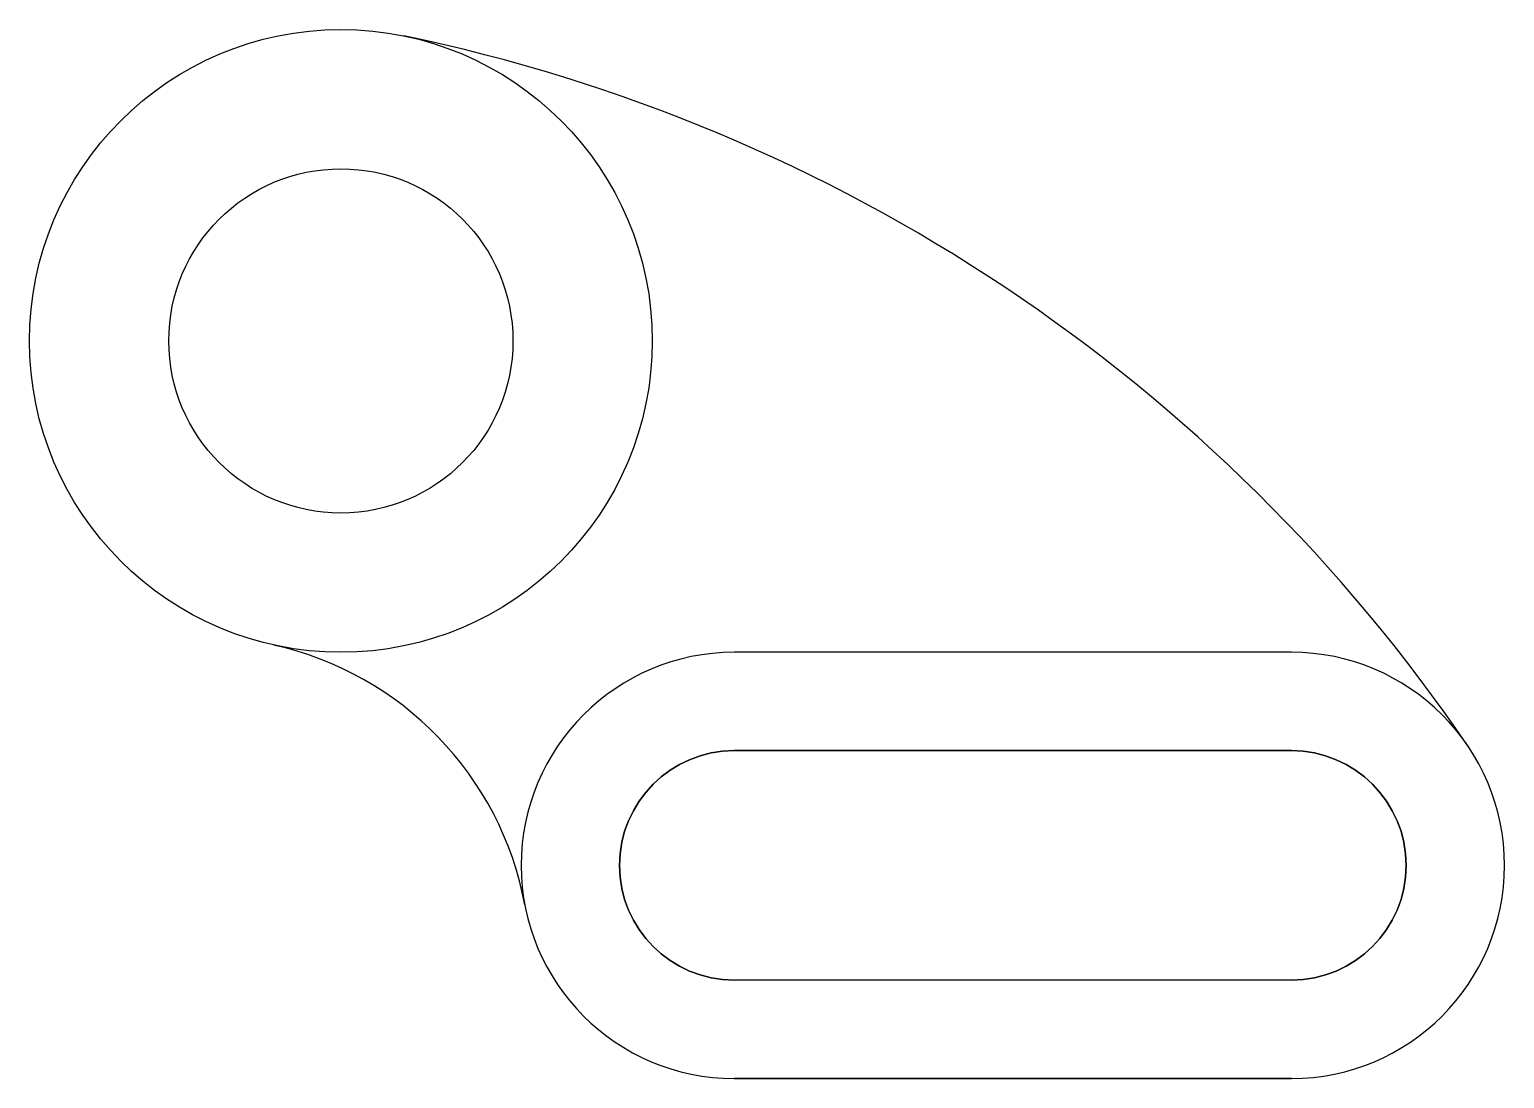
# Model space of a CAD drawing. Header units: millimetres. Extents: x 1411 to 1591, y 1953 to 2081.
import ezdxf

# ---------------------------------------------------------------- set-up
doc = ezdxf.new("R2010")
doc.units = ezdxf.units.MM

msp = doc.modelspace()

# ---------------------------------------------------------------- linework, layer by layer
for p, q in [((1565.3, 2004.82), (1497.3, 2004.82)), ((1565.3, 1992.82), (1497.3, 1992.82)), ((1565.3, 1964.82), (1497.3, 1964.82)), ((1565.3, 1952.82), (1497.3, 1952.82))]:
    msp.add_line(p, q)
for points in [[(1565.3, 2004.82), (1497.3, 2004.82, 1), (1497.3, 1952.82), (1565.3, 1952.82, 1)], [(1565.3, 1992.82, -1), (1565.3, 1964.82), (1497.3, 1964.82, -1), (1497.3, 1992.82)]]:
    msp.add_lwpolyline(points, format="xyb", close=True)
for radius in [38, 21]:
    msp.add_circle((1449.3, 2042.82), radius)
for centre, radius, start, end in [((1414.9, 1876.33), 208, 34.2697, 78.324), ((1432.43, 1966.66), 40, 10.6112, 77.5082), ((1497.3, 1978.82), 26, 90, 270), ((1565.3, 1978.82), 26, 270, 90), ((1497.3, 1978.82), 14, 90, 270), ((1565.3, 1978.82), 14, 270, 90)]:
    msp.add_arc(centre, radius, start, end)

doc.saveas('drawing.dxf')
